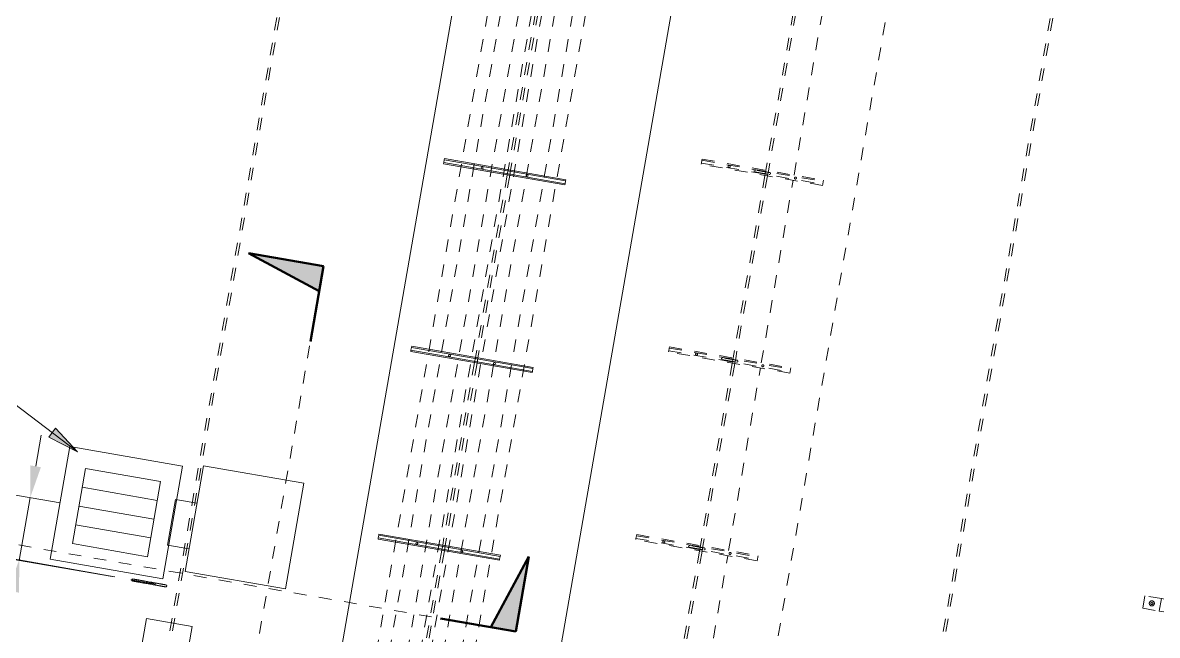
# Model space of a CAD drawing. Header units: metres. Extents: x 2 to 65, y 3 to 557.
# Drawn here: x 27.62 to 36.55, y 520.24 to 525.06 of the extents above; entities that cross this region are included whole.
import ezdxf

# ---------------------------------------------------------------- set-up
doc = ezdxf.new("R2010")
doc.units = ezdxf.units.M
for name, pattern in [('Dash - Tight', [0.0045, 0.003, -0.0015]), ('Dot_Section Line', [0.02, 0, -0.02]), ('JacobsDash', [0.0045, 0.003, -0.0015]), ('JacobsDoubleCenter', [0.0255, 0.015, -0.0015, 0.003, -0.0015, 0.003, -0.0015])]:
    doc.linetypes.add(name, pattern=pattern)
doc.layers.get('Defpoints').update_dxf_attribs({"color": 41})
for name, color, linetype, lineweight in [('A-ANNO-DIMS', 7, 'Continuous', 9), ('A-DETL', 7, 'Continuous', 13), ('A-GENM', 7, 'Continuous', 35), ('G-ANNO-TEXT', 7, 'Continuous', 9), ('S-BEAM', 7, 'Continuous', 50), ('S-BEAM-HDLN', 7, 'JacobsDash', 18)]:
    doc.layers.add(name, color=color, linetype=linetype, lineweight=lineweight)
doc.layers.add('G-ANNO-SYMB', color=7, linetype='Continuous', lineweight=35, true_color=0x0080ff)
doc.styles.add('Arial Narrow_5', font='ARIALN.TTF', dxfattribs={"height": 0.25})
doc.dimstyles.new('Dimension_Standard_O__mm__1', dxfattribs={"dimscale": 0.3048, "dimtxt": 0.255858, "dimasz": 0.82021, "dimexe": 0.787402, "dimexo": 0.492126, "dimgap": 0.492126, "dimtad": 1, "dimdec": 0, "dimlfac": 1000, "dimzin": 0, "dimdsep": 46, "dimtxsty": 'Arial Narrow_5', "dimsah": 1, "dimcen": 0.09, "dimaunit": 1, "dimadec": 4, "dimazin": 0, "dimtfac": 1, "dimtdec": 4, "dimtix": 1, "dimtmove": 0, "dimatfit": 3, "dimfxl": 1, "dimtvp": 1, "dimtfill": 1, "dimtolj": 1, "dimtzin": 0, "dimlwd": 18, "dimlwe": 18, "dimarcsym": 2})
doc.dimstyles.new('Dimension_Standard_O__mm__2', dxfattribs={"dimscale": 0.3048, "dimtxt": 0.255858, "dimasz": 0.82021, "dimexe": 0.787402, "dimexo": 0.492126, "dimgap": 0.492126, "dimtad": 1, "dimdec": 0, "dimlfac": 1000, "dimzin": 0, "dimdsep": 46, "dimtxsty": 'Arial Narrow_5', "dimsah": 1, "dimcen": 0.09, "dimaunit": 1, "dimadec": 4, "dimazin": 0, "dimtfac": 1, "dimtdec": 4, "dimtix": 1, "dimtmove": 2, "dimatfit": 3, "dimfxl": 1, "dimtvp": 1, "dimtfill": 1, "dimtolj": 1, "dimtzin": 0, "dimlwd": 18, "dimlwe": 18, "dimarcsym": 2})

# ---------------------------------------------------------------- blocks, each defined once
blk = doc.blocks.new('T2DPAA-T2D-C3S-SD-M2D-100010_250_dwg-40816791-DRG-2873251 - SERVICE SUPPORT GENERAL ARRANGEMENT PLAN')
at = {"color": 252, "lineweight": 18, "true_color": 0x888888}
for p, q in [((49.7345, -604.5674), (49.6822, -603.9697)), ((49.8839, -604.5544), (49.8316, -603.9566)), ((50.0333, -604.5413), (49.9811, -603.9436))]:
    blk.add_line(p, q, dxfattribs=at)
at = {"color": 252, "lineweight": 18, "true_color": 0x888888, "flags": 128}
for points in [[(50.3453, -604.6646), (50.2668, -603.768), (49.3703, -603.8464), (49.4487, -604.743)], [(50.1828, -604.5282), (50.1305, -603.9305), (49.5328, -603.9828), (49.5851, -604.5805)]]:
    blk.add_lwpolyline(points, close=True, dxfattribs=at)
for points in [[(48.4276, -604.9401), (48.8011, -604.6047), (48.8113, -604.7237), (49.1125, -604.6979), (49.1437, -605.0622), (48.8425, -605.088), (48.8527, -605.2071), (48.4276, -604.9401), (48.2315, -604.9569)], [(50.0923, -604.8497), (50.0779, -604.679), (49.7136, -604.7098), (49.7281, -604.8816)]]:
    blk.add_lwpolyline(points, dxfattribs=at)
blk = doc.blocks.new('T2DPAA-T2D-PWC-SD-M2D-100001_ProposedDrainage_rvt-1-DRG-2873251 - SERVICE SUPPORT GENERAL ARRANGEMENT PLAN')
at = {"color": 252, "lineweight": 18, "true_color": 0x888888, "rotation": 75.11694444444437}
blk.add_blockref('T2DPAA-T2D-C3S-SD-M2D-100010_250_dwg-40816791-DRG-2873251 - SERVICE SUPPORT GENERAL ARRANGEMENT PLAN', (-1731.0833, 628.2185), dxfattribs=at)
blk = doc.blocks.new('T2DPAA-T2D-C3S-TF-XRF-100102_dwg-40805790-DRG-2873251 - SERVICE SUPPORT GENERAL ARRANGEMENT PLAN')
at = {"color": 1, "linetype": 'Dash - Tight', "lineweight": 18, "true_color": 0xff0000}
for p, q in [((22.2354, -678.0923), (64.2276, -674.4183)), ((37.7257, -676.2351), (39.1791, -676.1079)), ((36.2314, -676.3658), (37.6848, -676.2387)), ((34.7371, -676.4966), (36.1905, -676.3694)), ((33.2428, -676.6273), (34.6962, -676.5002))]:
    blk.add_line(p, q, dxfattribs=at)
blk = doc.blocks.new('T2DPAA-T2D-PWC-TF-M2D-100101_TrafficSigDesign_rvt-1-DRG-2873251 - SERVICE SUPPORT GENERAL ARRANGEMENT PLAN')
at = {"color": 1, "linetype": 'Dash - Tight', "lineweight": 18, "true_color": 0xff0000, "rotation": 75.11694444444437}
blk.add_blockref('T2DPAA-T2D-C3S-TF-XRF-100102_dwg-40805790-DRG-2873251 - SERVICE SUPPORT GENERAL ARRANGEMENT PLAN', (-1792.1969, 661.0881), dxfattribs=at)
blk = doc.blocks.new('06_SFR_GCT_Girder_SuperT_BR08Edge_CS - Super T - 1815-6266581-DRG-2873251 - SERVICE SUPPORT GENERAL ARRANGEMENT PLAN')
at = {"layer": 'S-BEAM', "color": 252, "linetype": 'JacobsDash', "lineweight": 9, "true_color": 0x888888}
blk.add_line((-1129.6329, 544.6054), (-1135.8051, 509.1769), dxfattribs=at)
blk = doc.blocks.new('11_GEN_BR08_Utilities_Support - 11_GEN_Type 12x100_Conduits-8989074-DRG-2873251 - SERVICE SUPPORT GENERAL ARRANGEMENT PLAN')
at = {"layer": 'A-GENM', "lineweight": 9}
for p, q in [((-0.485, 0.011), (-0.485, 0.0205)), ((-0.485, 0.0205), (0.485, 0.0205)), ((-0.485, -0.011), (-0.485, 0.011)), ((0.485, 0.011), (-0.485, 0.011)), ((0.485, 0.0205), (0.485, 0.011)), ((0.485, 0.011), (0.485, -0.011)), ((-0.485, -0.0205), (-0.485, -0.011)), ((0.485, -0.011), (-0.485, -0.011)), ((0.485, -0.0205), (-0.485, -0.0205)), ((0.485, -0.011), (0.485, -0.0205))]:
    blk.add_line(p, q, dxfattribs=at)
for centre, start, end in [((-0.18, 0), 90, 270), ((-0.18, 0), 270, 90), ((0.18, 0), 90, 270), ((0.18, 0), 270, 90)]:
    blk.add_arc(centre, 0.008, start, end, dxfattribs=at)
blk = doc.blocks.new('11_GEN_BR08_Type 3 Conduits_Support - 11_GEN_8x80 COMMS-8947994-DRG-2873251 - SERVICE SUPPORT GENERAL ARRANGEMENT PLAN')
at = {"layer": 'A-GENM', "linetype": 'JacobsDash', "lineweight": 9}
for p, q in [((-0.485, 0.011), (-0.485, 0.0205)), ((-0.485, 0.0205), (0.485, 0.0205)), ((-0.485, -0.011), (-0.485, 0.011)), ((0.485, 0.011), (-0.485, 0.011)), ((0.485, 0.0205), (0.485, 0.011)), ((0.485, 0.011), (0.485, -0.011)), ((-0.485, -0.0205), (-0.485, -0.011)), ((0.485, -0.011), (-0.485, -0.011)), ((0.485, -0.0205), (-0.485, -0.0205)), ((0.485, -0.011), (0.485, -0.0205))]:
    blk.add_line(p, q, dxfattribs=at)
at = {"layer": 'A-GENM', "linetype": 'JacobsDash', "lineweight": 9, "flags": 128}
for points in [[(0.058, 0.008), (0.058, 0.008), (0.0578, 0.008), (0.0576, 0.008), (0.0573, 0.008), (0.0568, 0.008), (0.0563, 0.008), (0.0557, 0.008), (0.0551, 0.008), (0.0543, 0.008), (0.0534, 0.008), (0.0525, 0.008), (0.0514, 0.008), (0.0503, 0.008), (0.0491, 0.008), (0.0479, 0.008), (0.0465, 0.008), (0.0451, 0.008), (0.0436, 0.008), (0.042, 0.008), (0.0404, 0.008), (0.0387, 0.008), (0.037, 0.008), (0.0351, 0.008), (0.0333, 0.008), (0.0313, 0.008), (0.0294, 0.008), (0.0273, 0.008), (0.0253, 0.008), (0.0232, 0.008), (0.021, 0.008), (0.0188, 0.008), (0.0166, 0.008), (0.0144, 0.008), (0.0121, 0.008), (0.0099, 0.008), (0.0076, 0.008), (0.0053, 0.008), (0.0029, 0.008), (0.0006, 0.008), (-0.0017, 0.008), (-0.004, 0.008), (-0.0063, 0.008), (-0.0086, 0.008), (-0.0109, 0.008), (-0.0132, 0.008), (-0.0154, 0.008), (-0.0176, 0.008), (-0.0198, 0.008), (-0.022, 0.008), (-0.0241, 0.008), (-0.0262, 0.008), (-0.0283, 0.008), (-0.0303, 0.008), (-0.0322, 0.008), (-0.0341, 0.008), (-0.036, 0.008), (-0.0378, 0.008), (-0.0395, 0.008), (-0.0412, 0.008), (-0.0428, 0.008), (-0.0443, 0.008), (-0.0458, 0.008), (-0.0472, 0.008), (-0.0485, 0.008), (-0.0497, 0.008), (-0.0509, 0.008), (-0.0519, 0.008), (-0.0529, 0.008), (-0.0538, 0.008), (-0.0546, 0.008), (-0.0554, 0.008), (-0.056, 0.008), (-0.0566, 0.008), (-0.057, 0.008), (-0.0574, 0.008), (-0.0577, 0.008), (-0.0579, 0.008), (-0.058, 0.008), (-0.058, 0.008)], [(-0.058, -0.008), (-0.058, -0.008), (-0.0578, -0.008), (-0.0576, -0.008), (-0.0573, -0.008), (-0.0568, -0.008), (-0.0563, -0.008), (-0.0557, -0.008), (-0.0551, -0.008), (-0.0543, -0.008), (-0.0534, -0.008), (-0.0525, -0.008), (-0.0514, -0.008), (-0.0503, -0.008), (-0.0491, -0.008), (-0.0479, -0.008), (-0.0465, -0.008), (-0.0451, -0.008), (-0.0436, -0.008), (-0.042, -0.008), (-0.0404, -0.008), (-0.0387, -0.008), (-0.037, -0.008), (-0.0351, -0.008), (-0.0333, -0.008), (-0.0313, -0.008), (-0.0294, -0.008), (-0.0273, -0.008), (-0.0253, -0.008), (-0.0232, -0.008), (-0.021, -0.008), (-0.0188, -0.008), (-0.0166, -0.008), (-0.0144, -0.008), (-0.0121, -0.008), (-0.0099, -0.008), (-0.0076, -0.008), (-0.0053, -0.008), (-0.0029, -0.008), (-0.0006, -0.008), (0.0017, -0.008), (0.004, -0.008), (0.0063, -0.008), (0.0086, -0.008), (0.0109, -0.008), (0.0132, -0.008), (0.0154, -0.008), (0.0176, -0.008), (0.0198, -0.008), (0.022, -0.008), (0.0241, -0.008), (0.0262, -0.008), (0.0283, -0.008), (0.0303, -0.008), (0.0322, -0.008), (0.0341, -0.008), (0.036, -0.008), (0.0378, -0.008), (0.0395, -0.008), (0.0412, -0.008), (0.0428, -0.008), (0.0443, -0.008), (0.0458, -0.008), (0.0472, -0.008), (0.0485, -0.008), (0.0497, -0.008), (0.0509, -0.008), (0.0519, -0.008), (0.0529, -0.008), (0.0538, -0.008), (0.0546, -0.008), (0.0554, -0.008), (0.056, -0.008), (0.0566, -0.008), (0.057, -0.008), (0.0574, -0.008), (0.0577, -0.008), (0.0579, -0.008), (0.058, -0.008), (0.058, -0.008)]]:
    blk.add_lwpolyline(points, dxfattribs=at)
at = {"layer": 'A-GENM', "linetype": 'JacobsDash', "lineweight": 9}
for centre, start, end in [((-0.265, 0), 90, 270), ((-0.265, 0), 270, 90), ((-0.058, 0), 150, 180), ((-0.058, 0), 77.05931, 120), ((0.058, 0), 60, 117.72418), ((0.058, 0), 0, 30), ((0.058, 0), 330, 360), ((0.265, 0), 90, 270), ((0.265, 0), 270, 90), ((-0.058, 0), 180, 210), ((-0.058, 0), 240, 282.94069), ((0.058, 0), 242.27582, 300)]:
    blk.add_arc(centre, 0.008, start, end, dxfattribs=at)
blk = doc.blocks.new('11_GEN_559od Pipe_Support - 11_GEN_610 drain pipe COMMS-9352295-DRG-2873251 - SERVICE SUPPORT GENERAL ARRANGEMENT PLAN')
at = {"layer": 'A-GENM', "linetype": 'JacobsDash', "lineweight": 9}
for p, q in [((-0.459, -0.0518), (-0.459, 0.0482)), ((-0.3271, 0.0482), (-0.459, 0.0482)), ((-0.3271, 0.0482), (0.3271, 0.0482)), ((-0.3271, 0.0482), (-0.3271, -0.0518)), ((0.3271, -0.0518), (0.3271, 0.0482)), ((0.459, 0.0482), (0.3271, 0.0482)), ((0.459, 0.0482), (0.459, -0.0518)), ((-0.459, -0.0518), (-0.3271, -0.0518)), ((0.3271, -0.0518), (-0.3271, -0.0518)), ((0.3271, -0.0518), (0.459, -0.0518))]:
    blk.add_line(p, q, dxfattribs=at)
for centre, radius, start, end in [((-0.3985, -0.0018), 0.02, 90, 270), ((-0.395, 0), 0.008, 90, 270), ((-0.3985, -0.0018), 0.02, 270, 90), ((-0.395, 0), 0.008, 270, 90), ((0.3955, -0.0018), 0.02, 90, 270), ((0.395, 0), 0.008, 90, 270), ((0.395, 0), 0.008, 270, 90), ((0.3955, -0.0018), 0.02, 270, 90)]:
    blk.add_arc(centre, radius, start, end, dxfattribs=at)
blk = doc.blocks.new('11_GEN_BR08_Hanger for drainage_Support - 11_GEN_drainage support-9375457-DRG-2873251 - SERVICE SUPPORT GENERAL ARRANGEMENT PLAN')
at = {"layer": 'A-GENM', "linetype": 'JacobsDash', "lineweight": 9}
for p, q in [((-0.0243, 0.0079), (-0.0243, -0.0083)), ((-0.0147, 0.0079), (-0.0243, 0.0079)), ((-0.0147, 0.0079), (-0.0009, 0.0079)), ((-0.0086, -0.0074), (-0.0086, 0.0069)), ((-0.0086, 0.0069), (-0.004, 0.0069)), ((0.0009, 0.0079), (0.0194, 0.0079)), ((0.004, 0.0069), (0.0087, 0.0069)), ((0.0087, 0.0069), (0.0087, -0.0074)), ((0.0194, 0.0079), (0.0194, -0.0083)), ((-0.0243, -0.0083), (-0.0147, -0.0083)), ((0.0194, -0.0083), (-0.0147, -0.0083)), ((-0.003, -0.0074), (-0.0086, -0.0074)), ((-0.0025, -0.0074), (-0.0027, -0.0074)), ((0.0027, -0.0074), (0.0025, -0.0074)), ((0.0087, -0.0074), (0.003, -0.0074))]:
    blk.add_line(p, q, dxfattribs=at)
at = {"layer": 'A-GENM', "linetype": 'JacobsDash', "lineweight": 9, "flags": 128}
for points in [[(-0.1472, -0.0048), (-0.1472, -0.0044), (-0.1472, -0.0041), (-0.1472, -0.0038), (-0.1471, -0.0035), (-0.1471, -0.0032), (-0.147, -0.0028), (-0.1469, -0.0025), (-0.1469, -0.0022), (-0.1468, -0.0019), (-0.1467, -0.0016), (-0.1465, -0.0013), (-0.1464, -0.001), (-0.1463, -0.0007), (-0.1461, -0.0005), (-0.1459, -0.0002), (-0.1458, 0.0001), (-0.1456, 0.0003), (-0.1454, 0.0006), (-0.1452, 0.0008), (-0.1449, 0.0011), (-0.1447, 0.0013), (-0.1445, 0.0015), (-0.1442, 0.0017), (-0.144, 0.0019), (-0.1437, 0.0021), (-0.1435, 0.0023), (-0.1432, 0.0024), (-0.1429, 0.0026), (-0.1426, 0.0027), (-0.1423, 0.0029), (-0.142, 0.003), (-0.1417, 0.0031), (-0.1414, 0.0032), (-0.1411, 0.0033), (-0.1408, 0.0033), (-0.1405, 0.0034), (-0.1402, 0.0034), (-0.1399, 0.0035), (-0.1395, 0.0035), (-0.1394, 0.0035)], [(-0.1394, 0.0035), (-0.1393, 0.0035), (-0.139, 0.0035), (-0.1385, 0.0035), (-0.1378, 0.0036), (-0.1368, 0.0036), (-0.1357, 0.0036), (-0.1343, 0.0037), (-0.1328, 0.0037), (-0.131, 0.0038), (-0.129, 0.0038), (-0.1269, 0.0039), (-0.1246, 0.004), (-0.122, 0.0041), (-0.1193, 0.0041), (-0.1164, 0.0042), (-0.1134, 0.0043), (-0.1101, 0.0044), (-0.1067, 0.0046), (-0.1032, 0.0047), (-0.0995, 0.0048), (-0.0956, 0.0049), (-0.0916, 0.005), (-0.0875, 0.0052), (-0.0832, 0.0053), (-0.0789, 0.0055), (-0.0744, 0.0056), (-0.0698, 0.0057), (-0.0651, 0.0059), (-0.0603, 0.0061), (-0.0554, 0.0062), (-0.0504, 0.0064), (-0.0454, 0.0065), (-0.0403, 0.0067), (-0.0352, 0.0069), (-0.03, 0.007), (-0.0248, 0.0072)], [(-0.024, 0.0072), (-0.0279, 0.0071), (-0.033, 0.0069), (-0.0382, 0.0068), (-0.0433, 0.0066), (-0.0483, 0.0064), (-0.0533, 0.0063), (-0.0582, 0.0061), (-0.0631, 0.006), (-0.0678, 0.0058), (-0.0724, 0.0057), (-0.077, 0.0055), (-0.0814, 0.0054), (-0.0857, 0.0052), (-0.0899, 0.0051), (-0.094, 0.005), (-0.0979, 0.0048), (-0.1016, 0.0047), (-0.1053, 0.0046), (-0.1087, 0.0045), (-0.112, 0.0044), (-0.1152, 0.0043), (-0.1181, 0.0042), (-0.1209, 0.0041), (-0.1235, 0.004), (-0.1259, 0.0039), (-0.1282, 0.0039), (-0.1302, 0.0038), (-0.132, 0.0037), (-0.1337, 0.0037), (-0.1351, 0.0036), (-0.1364, 0.0036), (-0.1374, 0.0036), (-0.1382, 0.0035), (-0.1388, 0.0035), (-0.1392, 0.0035), (-0.1394, 0.0035), (-0.1394, 0.0035)], [(0.1242, 0.012), (0.1241, 0.012), (0.1238, 0.012), (0.1232, 0.012), (0.1225, 0.012), (0.1216, 0.0119), (0.1204, 0.0119), (0.119, 0.0118), (0.1175, 0.0118), (0.1157, 0.0117), (0.1138, 0.0117), (0.1116, 0.0116), (0.1093, 0.0115), (0.1068, 0.0115), (0.104, 0.0114), (0.1012, 0.0113), (0.0981, 0.0112), (0.0949, 0.0111), (0.0915, 0.011), (0.0879, 0.0108), (0.0842, 0.0107), (0.0803, 0.0106), (0.0763, 0.0105), (0.0722, 0.0103), (0.068, 0.0102), (0.0636, 0.0101), (0.0591, 0.0099), (0.0545, 0.0098), (0.0498, 0.0096), (0.045, 0.0095), (0.0401, 0.0093), (0.0352, 0.0091), (0.0302, 0.009), (0.0251, 0.0088), (0.0199, 0.0086), (0.0148, 0.0085), (0.0096, 0.0083), (0.0077, 0.0083)], [(0.0077, 0.0083), (0.0126, 0.0084), (0.0178, 0.0086), (0.0229, 0.0087), (0.028, 0.0089), (0.0331, 0.0091), (0.0381, 0.0092), (0.043, 0.0094), (0.0478, 0.0095), (0.0525, 0.0097), (0.0572, 0.0099), (0.0617, 0.01), (0.0661, 0.0101), (0.0704, 0.0103), (0.0746, 0.0104), (0.0787, 0.0105), (0.0826, 0.0107), (0.0864, 0.0108), (0.09, 0.0109), (0.0935, 0.011), (0.0968, 0.0111), (0.0999, 0.0112), (0.1029, 0.0113), (0.1056, 0.0114), (0.1082, 0.0115), (0.1107, 0.0116), (0.1129, 0.0117), (0.1149, 0.0117), (0.1168, 0.0118), (0.1184, 0.0118), (0.1199, 0.0119), (0.1211, 0.0119), (0.1221, 0.0119), (0.1229, 0.012), (0.1236, 0.012), (0.124, 0.012), (0.1242, 0.012), (0.1242, 0.012)], [(0.1242, 0.012), (0.1245, 0.012), (0.1248, 0.012), (0.1251, 0.012), (0.1255, 0.012), (0.1258, 0.0119), (0.1261, 0.0118), (0.1264, 0.0118), (0.1267, 0.0117), (0.127, 0.0116), (0.1273, 0.0115), (0.1276, 0.0114), (0.1279, 0.0112), (0.1282, 0.0111), (0.1285, 0.0109), (0.1287, 0.0108), (0.129, 0.0106), (0.1293, 0.0104), (0.1295, 0.0102), (0.1298, 0.01), (0.13, 0.0098), (0.1302, 0.0095), (0.1304, 0.0093), (0.1306, 0.0091), (0.1308, 0.0088), (0.131, 0.0086), (0.1312, 0.0083), (0.1314, 0.008), (0.1315, 0.0077), (0.1317, 0.0074), (0.1318, 0.0072), (0.1319, 0.0069), (0.132, 0.0066), (0.1321, 0.0063), (0.1322, 0.0059), (0.1323, 0.0056), (0.1323, 0.0053), (0.1324, 0.005), (0.1324, 0.0047), (0.1324, 0.0044), (0.1324, 0.0043)], [(0.1324, 0.0043), (0.1324, 0.004), (0.1324, 0.0036), (0.1324, 0.0033), (0.1324, 0.003), (0.1323, 0.0027), (0.1323, 0.0024), (0.1322, 0.0021), (0.1321, 0.0017), (0.132, 0.0014), (0.1319, 0.0011), (0.1318, 0.0008), (0.1316, 0.0006), (0.1315, 0.0003), (0.1313, 0), (0.1312, -0.0003), (0.131, -0.0005), (0.1308, -0.0008), (0.1306, -0.0011), (0.1304, -0.0013), (0.1302, -0.0015), (0.13, -0.0018), (0.1297, -0.002), (0.1295, -0.0022), (0.1292, -0.0024), (0.129, -0.0026), (0.1287, -0.0027), (0.1284, -0.0029), (0.1282, -0.0031), (0.1279, -0.0032), (0.1276, -0.0033), (0.1273, -0.0035), (0.127, -0.0036), (0.1267, -0.0037), (0.1264, -0.0037), (0.126, -0.0038), (0.1257, -0.0039), (0.1254, -0.0039), (0.1251, -0.004), (0.1248, -0.004), (0.1247, -0.004)], [(-0.1389, -0.0125), (-0.1393, -0.0125), (-0.1396, -0.0125), (-0.1399, -0.0125), (-0.1402, -0.0124), (-0.1405, -0.0124), (-0.1408, -0.0123), (-0.1412, -0.0123), (-0.1415, -0.0122), (-0.1418, -0.0121), (-0.1421, -0.012), (-0.1424, -0.0118), (-0.1427, -0.0117), (-0.1429, -0.0116), (-0.1432, -0.0114), (-0.1435, -0.0112), (-0.1438, -0.0111), (-0.144, -0.0109), (-0.1443, -0.0107), (-0.1445, -0.0105), (-0.1447, -0.0103), (-0.145, -0.01), (-0.1452, -0.0098), (-0.1454, -0.0095), (-0.1456, -0.0093), (-0.1458, -0.009), (-0.146, -0.0088), (-0.1461, -0.0085), (-0.1463, -0.0082), (-0.1464, -0.0079), (-0.1466, -0.0076), (-0.1467, -0.0073), (-0.1468, -0.007), (-0.1469, -0.0067), (-0.147, -0.0064), (-0.147, -0.0061), (-0.1471, -0.0058), (-0.1471, -0.0055), (-0.1472, -0.0052), (-0.1472, -0.0048), (-0.1472, -0.0048)], [(-0.1389, -0.0125), (-0.1388, -0.0125), (-0.1385, -0.0125), (-0.138, -0.0125), (-0.1372, -0.0124), (-0.1363, -0.0124), (-0.1352, -0.0124), (-0.1338, -0.0123), (-0.1322, -0.0123), (-0.1305, -0.0122), (-0.1285, -0.0122), (-0.1264, -0.0121), (-0.124, -0.012), (-0.1215, -0.0119), (-0.1188, -0.0118), (-0.1159, -0.0117), (-0.1128, -0.0116), (-0.1096, -0.0115), (-0.1062, -0.0114), (-0.1027, -0.0113), (-0.099, -0.0112), (-0.0951, -0.0111), (-0.0911, -0.0109), (-0.087, -0.0108), (-0.0827, -0.0107), (-0.0783, -0.0105), (-0.0738, -0.0104), (-0.0692, -0.0102), (-0.0645, -0.0101), (-0.0598, -0.0099), (-0.0549, -0.0098), (-0.0499, -0.0096), (-0.0449, -0.0095), (-0.0398, -0.0093), (-0.0347, -0.0091), (-0.0295, -0.009), (-0.0243, -0.0088), (-0.0231, -0.0087)], [(-0.0231, -0.0087), (-0.0273, -0.0089), (-0.0325, -0.0091), (-0.0377, -0.0092), (-0.0428, -0.0094), (-0.0478, -0.0095), (-0.0528, -0.0097), (-0.0577, -0.0099), (-0.0625, -0.01), (-0.0673, -0.0102), (-0.0719, -0.0103), (-0.0765, -0.0105), (-0.0809, -0.0106), (-0.0852, -0.0108), (-0.0894, -0.0109), (-0.0934, -0.011), (-0.0974, -0.0111), (-0.1011, -0.0113), (-0.1047, -0.0114), (-0.1082, -0.0115), (-0.1115, -0.0116), (-0.1146, -0.0117), (-0.1176, -0.0118), (-0.1204, -0.0119), (-0.123, -0.012), (-0.1254, -0.0121), (-0.1276, -0.0121), (-0.1297, -0.0122), (-0.1315, -0.0123), (-0.1332, -0.0123), (-0.1346, -0.0124), (-0.1358, -0.0124), (-0.1369, -0.0124), (-0.1377, -0.0125), (-0.1383, -0.0125), (-0.1387, -0.0125), (-0.1389, -0.0125), (-0.1389, -0.0125)], [(0.0194, -0.0074), (0.0234, -0.0072), (0.0285, -0.0071), (0.0336, -0.0069), (0.0386, -0.0068), (0.0435, -0.0066), (0.0483, -0.0064), (0.053, -0.0063), (0.0577, -0.0061), (0.0622, -0.006), (0.0667, -0.0059), (0.071, -0.0057), (0.0751, -0.0056), (0.0792, -0.0054), (0.0831, -0.0053), (0.0869, -0.0052), (0.0905, -0.0051), (0.094, -0.005), (0.0973, -0.0049), (0.1004, -0.0048), (0.1034, -0.0047), (0.1062, -0.0046), (0.1088, -0.0045), (0.1112, -0.0044), (0.1134, -0.0043), (0.1154, -0.0043), (0.1173, -0.0042), (0.1189, -0.0042), (0.1204, -0.0041), (0.1216, -0.0041), (0.1226, -0.004), (0.1235, -0.004), (0.1241, -0.004), (0.1245, -0.004), (0.1247, -0.004), (0.1247, -0.004)], [(0.1247, -0.004), (0.1246, -0.004), (0.1243, -0.004), (0.1237, -0.004), (0.123, -0.004), (0.1221, -0.0041), (0.1209, -0.0041), (0.1196, -0.0041), (0.118, -0.0042), (0.1162, -0.0042), (0.1143, -0.0043), (0.1121, -0.0044), (0.1098, -0.0045), (0.1073, -0.0045), (0.1046, -0.0046), (0.1017, -0.0047), (0.0986, -0.0048), (0.0954, -0.0049), (0.092, -0.005), (0.0884, -0.0051), (0.0847, -0.0053), (0.0809, -0.0054), (0.0769, -0.0055), (0.0727, -0.0057), (0.0685, -0.0058), (0.0641, -0.0059), (0.0596, -0.0061), (0.055, -0.0062), (0.0503, -0.0064), (0.0455, -0.0065), (0.0406, -0.0067), (0.0357, -0.0069), (0.0307, -0.007), (0.0256, -0.0072), (0.0205, -0.0073)]]:
    blk.add_lwpolyline(points, dxfattribs=at)
at = {"layer": 'A-GENM', "linetype": 'JacobsDash', "lineweight": 9}
for centre, start, end in [((-0.0224, -0.0007), 106.85014, 181.85014), ((-0.0224, -0.0007), 141.98061, 143.1352), ((0, 0), 90, 270), ((0, 0), 270, 90), ((0.0076, 0.0002), 76.85014, 103.28607), ((-0.0224, -0.0007), 181.85014, 286.85014), ((-0.0224, -0.0007), 203.01521, 205.76499), ((-0.0224, -0.0007), 215.67932, 216.18469), ((0.0076, 0.0002), 241.85014, 252.79525)]:
    blk.add_arc(centre, 0.008, start, end, dxfattribs=at)
for points, knots in [([(-0.0304, -0.0003), (-0.0303, 0.0001), (-0.0303, 0.0006), (-0.0301, 0.0012), (-0.03, 0.0016), (-0.03, 0.0016)], [-0.97582168, -0.97582168, -0.97582168, -0.97582168, -0.94444444, -0.91666667, -0.9103535, -0.9103535, -0.9103535, -0.9103535]), ([(-0.0273, 0.0056), (-0.0271, 0.0057), (-0.0268, 0.0059), (-0.0266, 0.0061), (-0.0265, 0.0061)], [-0.72222222, -0.72222222, -0.72222222, -0.72222222, -0.69444444, -0.68448556, -0.68448556, -0.68448556, -0.68448556]), ([(-0.0285, -0.0058), (-0.0286, -0.0057), (-0.0288, -0.0055), (-0.0289, -0.0053), (-0.029, -0.0053)], [-0.18728717, -0.18728717, -0.18728717, -0.18728717, -0.16666667, -0.16024192, -0.16024192, -0.16024192, -0.16024192]), ([(-0.0261, -0.0078), (-0.0261, -0.0078), (-0.0264, -0.0076), (-0.0266, -0.0075), (-0.0268, -0.0074)], [-0.31551816, -0.31551816, -0.31551816, -0.31551816, -0.30555556, -0.27777778, -0.27777778, -0.27777778, -0.27777778]), ([(-0.0243, -0.0085), (-0.0244, -0.0085), (-0.0245, -0.0084), (-0.0246, -0.0084), (-0.0246, -0.0084)], [-0.39530861, -0.39530861, -0.39530861, -0.39530861, -0.38888889, -0.38232105, -0.38232105, -0.38232105, -0.38232105])]:
    blk.add_open_spline(points, degree=3, knots=knots, dxfattribs=at)
for points in [[(-0.0251, 0.0068), (-0.0251, 0.0068), (-0.025, 0.0068), (-0.025, 0.0068)], [(0.0061, 0.0081), (0.0062, 0.0081), (0.0063, 0.0081), (0.0064, 0.0081)], [(-0.0208, -0.0086), (-0.0209, -0.0086), (-0.021, -0.0086), (-0.0211, -0.0086)]]:
    blk.add_open_spline(points, degree=3, dxfattribs=at)
blk = doc.blocks.new('06_SFR_GCT_Girder_SuperT_BR08Edge_CS - Super T - 1815-6268857-DRG-2873251 - SERVICE SUPPORT GENERAL ARRANGEMENT PLAN')
at = {"layer": 'S-BEAM', "color": 252, "linetype": 'JacobsDash', "lineweight": 9, "true_color": 0x888888}
blk.add_line((-1123.5227, 544.6001), (-1129.6949, 509.1718), dxfattribs=at)
blk = doc.blocks.new('06_SFR_GCT_Girder_SuperT_BR08Edge_CS - Super T - 1815-6267993-DRG-2873251 - SERVICE SUPPORT GENERAL ARRANGEMENT PLAN')
at = {"layer": 'S-BEAM', "color": 252, "linetype": 'JacobsDash', "lineweight": 9, "true_color": 0x888888}
for p, q in [((-1123.5435, 544.5998), (-1129.7157, 509.1715)), ((-1128.9097, 525.3318), (-1129.1601, 523.8944)), ((-1129.1672, 523.854), (-1129.4176, 522.4167)), ((-1129.4246, 522.3763), (-1129.675, 520.9389)), ((-1129.6821, 520.8985), (-1129.9325, 519.4612))]:
    blk.add_line(p, q, dxfattribs=at)
at = {"layer": 'S-BEAM-HDLN', "color": 252, "lineweight": 9, "true_color": 0x888888}
for p, q in [((-1129.1601, 523.8944), (-1129.1672, 523.8541)), ((-1129.4176, 522.4166), (-1129.4246, 522.3763)), ((-1129.675, 520.9389), (-1129.6821, 520.8986))]:
    blk.add_line(p, q, dxfattribs=at)
blk = doc.blocks.new('06_SFR_GCT_Girder_SuperT_BR08Edge_CS - Super T - 1815-6267463-DRG-2873251 - SERVICE SUPPORT GENERAL ARRANGEMENT PLAN')
at = {"layer": 'S-BEAM', "color": 252, "linetype": 'JacobsDash', "lineweight": 9, "true_color": 0x888888}
for p, q in [((-1130.9392, 525.3357), (-1131.1896, 523.8984)), ((-1128.9298, 525.3353), (-1129.1802, 523.8979)), ((-1131.1966, 523.858), (-1131.447, 522.4206)), ((-1129.1873, 523.8575), (-1129.4377, 522.4202)), ((-1131.4541, 522.3803), (-1131.7045, 520.9429)), ((-1129.4447, 522.3798), (-1129.6951, 520.9424)), ((-1131.7115, 520.9025), (-1131.9619, 519.4652)), ((-1129.7022, 520.902), (-1129.9526, 519.4647))]:
    blk.add_line(p, q, dxfattribs=at)
at = {"layer": 'S-BEAM-HDLN', "color": 252, "lineweight": 9, "true_color": 0x888888}
for p, q in [((-1131.1896, 523.8983), (-1131.1966, 523.858)), ((-1129.1802, 523.8979), (-1129.1873, 523.8576)), ((-1131.447, 522.4206), (-1131.454, 522.3803)), ((-1129.4377, 522.4201), (-1129.4447, 522.3798)), ((-1131.7045, 520.9429), (-1131.7115, 520.9026)), ((-1129.6951, 520.9424), (-1129.7022, 520.9021))]:
    blk.add_line(p, q, dxfattribs=at)
blk = doc.blocks.new('06_SFR_GCT_Girder_SuperT_BR08Edge_CS - Super T - 1815-6267083-DRG-2873251 - SERVICE SUPPORT GENERAL ARRANGEMENT PLAN')
at = {"layer": 'S-BEAM', "color": 252, "linetype": 'JacobsDash', "lineweight": 9, "true_color": 0x888888}
for p, q in [((-1129.6121, 544.6059), (-1135.7843, 509.1776)), ((-1130.9593, 525.3392), (-1131.2097, 523.9019)), ((-1131.2167, 523.8615), (-1131.4671, 522.4241)), ((-1131.4741, 522.3838), (-1131.7246, 520.9464)), ((-1131.7316, 520.906), (-1131.982, 519.4687))]:
    blk.add_line(p, q, dxfattribs=at)
at = {"layer": 'S-BEAM-HDLN', "color": 252, "lineweight": 9, "true_color": 0x888888}
for p, q in [((-1131.2097, 523.9018), (-1131.2167, 523.8615)), ((-1131.4671, 522.4241), (-1131.4741, 522.3838)), ((-1131.7246, 520.9464), (-1131.7316, 520.9061))]:
    blk.add_line(p, q, dxfattribs=at)
blk = doc.blocks.new('Section - sectionTail-4870194-DRG-2873251 - SERVICE SUPPORT GENERAL ARRANGEMENT PLAN')
at = {"layer": 'G-ANNO-SYMB', "lineweight": 9}
blk.add_hatch(color=7, dxfattribs=at).paths.add_polyline_path([(-0.006, 0.006), (-0.004, 0), (-0.006, 0)])
at = {"layer": 'G-ANNO-SYMB', "color": 7, "lineweight": 50}
for p, q in [((-0.006, 0.006), (-0.006, 0)), ((-0.004, 0), (-0.006, 0.006)), ((-0.006, 0), (-0.004, 0)), ((-0.006, 0), (0, 0))]:
    blk.add_line(p, q, dxfattribs=at)
blk = doc.blocks.new('DIMBLOCK15-DRG-2873251 - SERVICE SUPPORT GENERAL ARRANGEMENT PLAN')
at = {"layer": 'A-ANNO-DIMS', "color": 0, "lineweight": 18, "transparency": 16777216}
for p, q in [((34.147, 543.2985), (33.9251, 543.3372)), ((34.1187, 543.0497), (28.5244, 510.9389)), ((28.4669, 510.6951), (28.2451, 510.7338))]:
    blk.add_line(p, q, dxfattribs=at)
at = {"layer": 'A-ANNO-DIMS', "color": 0, "transparency": 16777216}
for points in [[(34.0776, 543.0568), (34.1597, 543.0425), (34.1616, 543.296)], [(28.4834, 510.946), (28.5655, 510.9317), (28.4815, 510.6926)]]:
    blk.add_solid(points, dxfattribs=at)
at = {"layer": 'Defpoints', "color": 0, "transparency": 16777216}
for p in [(34.2948, 543.2728), (28.4815, 510.6926), (28.6147, 510.6694)]:
    blk.add_point(p, dxfattribs=at)
at = {"layer": 'A-ANNO-DIMS', "color": 0, "lineweight": 18, "transparency": 16777216, "insert": (31.0463, 527.0422), "char_height": 0.25, "width": 2.636553, "attachment_point": 5, "rotation": 80.11728, "style": 'Arial Narrow_5', "bg_fill": 3, "box_fill_scale": 1.1, "bg_fill_color": 256, "bg_fill_true_color": 13158600, "bg_fill_transparency": 0}
blk.add_mtext('\\A1;1500 MAX CTRS', dxfattribs=at)
blk = doc.blocks.new('DIMBLOCK16-DRG-2873251 - SERVICE SUPPORT GENERAL ARRANGEMENT PLAN')
at = {"layer": 'A-ANNO-DIMS', "color": 0, "lineweight": 18, "transparency": 16777216}
for p, q in [((36.1793, 543.3134), (35.6604, 543.4038)), ((35.854, 543.1163), (30.2564, 510.9867)), ((30.4959, 510.6912), (29.9771, 510.7816))]:
    blk.add_line(p, q, dxfattribs=at)
at = {"layer": 'A-ANNO-DIMS', "color": 0, "transparency": 16777216}
for points in [[(35.8129, 543.1234), (35.895, 543.1091), (35.8969, 543.3626)], [(30.2154, 510.9939), (30.2975, 510.9796), (30.2135, 510.7404)]]:
    blk.add_solid(points, dxfattribs=at)
at = {"layer": 'Defpoints', "color": 0, "transparency": 16777216}
for p in [(36.3271, 543.2876), (30.2135, 510.7404), (30.6437, 510.6655)]:
    blk.add_point(p, dxfattribs=at)
at = {"layer": 'A-ANNO-DIMS', "color": 0, "lineweight": 18, "transparency": 16777216, "insert": (32.78, 527.0995), "char_height": 0.25, "width": 2.636553, "attachment_point": 5, "rotation": 80.11728, "style": 'Arial Narrow_5', "bg_fill": 3, "box_fill_scale": 1.1, "bg_fill_color": 256, "bg_fill_true_color": 13158600, "bg_fill_transparency": 0}
blk.add_mtext('\\A1;1500 MAX CTRS', dxfattribs=at)
blk = doc.blocks.new('DIMBLOCK24-DRG-2873251 - SERVICE SUPPORT GENERAL ARRANGEMENT PLAN')
at = {"layer": 'A-ANNO-DIMS', "color": 0, "lineweight": 18, "transparency": 16777216}
for p, q in [((39.0548, 524.9013), (38.4389, 525.0086)), ((36.2373, 510.9731), (38.6325, 524.7211)), ((36.5738, 510.6607), (35.958, 510.768))]:
    blk.add_line(p, q, dxfattribs=at)
at = {"layer": 'A-ANNO-DIMS', "color": 0, "transparency": 16777216}
for points in [[(38.5914, 524.7282), (38.6735, 524.7139), (38.6754, 524.9674)], [(36.1963, 510.9803), (36.2784, 510.966), (36.1944, 510.7268)]]:
    blk.add_solid(points, dxfattribs=at)
at = {"layer": 'Defpoints', "color": 0, "transparency": 16777216}
for p in [(38.6754, 524.9674), (39.2025, 524.8755), (36.7216, 510.635)]:
    blk.add_point(p, dxfattribs=at)
at = {"layer": 'A-ANNO-DIMS', "color": 0, "lineweight": 18, "transparency": 16777216, "insert": (37.1597, 517.895), "char_height": 0.25, "width": 2.636553, "attachment_point": 5, "rotation": 80.11728, "style": 'Arial Narrow_5', "bg_fill": 3, "box_fill_scale": 1.1, "bg_fill_color": 256, "bg_fill_true_color": 13158600, "bg_fill_transparency": 0}
blk.add_mtext('\\A1;1500 MAX CTRS', dxfattribs=at)
blk = doc.blocks.new('DIMBLOCK27-DRG-2873251 - SERVICE SUPPORT GENERAL ARRANGEMENT PLAN')
at = {"layer": 'A-ANNO-DIMS', "color": 0, "lineweight": 18, "transparency": 16777216}
for p, q in [((28.3406, 520.6969), (27.3507, 520.8729)), ((25.8494, 511.0595), (27.5432, 520.5848)), ((26.5593, 510.6794), (25.5693, 510.8554))]:
    blk.add_line(p, q, dxfattribs=at)
at = {"layer": 'A-ANNO-DIMS', "color": 0, "transparency": 16777216}
for points in [[(27.5022, 520.592), (27.5842, 520.5775), (27.587, 520.8309)], [(25.8084, 511.0668), (25.8904, 511.0522), (25.8056, 510.8134)]]:
    blk.add_solid(points, dxfattribs=at)
at = {"layer": 'Defpoints', "color": 0, "transparency": 16777216}
for p in [(27.587, 520.8309), (28.4883, 520.6706), (26.707, 510.6531)]:
    blk.add_point(p, dxfattribs=at)
at = {"layer": 'A-ANNO-DIMS', "color": 0, "lineweight": 18, "transparency": 16777216, "insert": (26.4213, 515.871), "char_height": 0.25, "width": 2.636553, "attachment_point": 5, "rotation": 79.91685, "style": 'Arial Narrow_5', "bg_fill": 3, "box_fill_scale": 1.1, "bg_fill_color": 256, "bg_fill_true_color": 13158600, "bg_fill_transparency": 0}
blk.add_mtext('\\A1;1500 MAX CTRS', dxfattribs=at)
blk = doc.blocks.new('DIMBLOCK28-DRG-2873251 - SERVICE SUPPORT GENERAL ARRANGEMENT PLAN')
at = {"layer": 'A-ANNO-DIMS', "color": 0, "lineweight": 18, "transparency": 16777216}
for p, q in [((27.7174, 521.567), (27.7603, 521.8132)), ((27.9096, 521.2797), (27.438, 521.3619)), ((27.6745, 521.3207), (27.5882, 520.8256)), ((28.3195, 520.6982), (27.3518, 520.8668)), ((27.5453, 520.5793), (27.5024, 520.333))]:
    blk.add_line(p, q, dxfattribs=at)
at = {"layer": 'A-ANNO-DIMS', "color": 0, "transparency": 16777216}
for points in [[(27.6763, 521.5741), (27.7584, 521.5598), (27.6745, 521.3207)], [(27.5043, 520.5865), (27.5864, 520.5722), (27.5882, 520.8256)]]:
    blk.add_solid(points, dxfattribs=at)
at = {"layer": 'Defpoints', "color": 0, "transparency": 16777216}
for p in [(28.0574, 521.2539), (27.5882, 520.8256), (28.4673, 520.6725)]:
    blk.add_point(p, dxfattribs=at)
at = {"layer": 'A-ANNO-DIMS', "color": 0, "lineweight": 18, "transparency": 16777216, "insert": (27.2001, 521.5196), "char_height": 0.25, "width": 0.570197, "attachment_point": 1, "rotation": 80.11706, "line_spacing_factor": 0.974696, "style": 'Arial Narrow_5', "bg_fill": 3, "box_fill_scale": 1.1, "bg_fill_color": 256, "bg_fill_true_color": 13158600, "bg_fill_transparency": 0}
blk.add_mtext('\\A1;500\u200e', dxfattribs=at)
blk = doc.blocks.new('Drafting View - sectionTail-4870194-DRG-2873251 - SERVICE SUPPORT GENERAL ARRANGEMENT PLAN')
at = {"layer": 'G-ANNO-SYMB', "lineweight": 9}
blk.add_hatch(color=7, dxfattribs=at).paths.add_polyline_path([(-0.006, 0.006), (-0.004, 0), (-0.006, 0)])
at = {"layer": 'G-ANNO-SYMB', "color": 7, "lineweight": 50}
for p, q in [((-0.006, 0.006), (-0.006, 0)), ((-0.004, 0), (-0.006, 0.006)), ((-0.006, 0), (-0.004, 0)), ((-0.006, 0), (0, 0))]:
    blk.add_line(p, q, dxfattribs=at)

msp = doc.modelspace()

# ---------------------------------------------------------------- hatches: boundary and pattern name
at = {"layer": 'G-ANNO-TEXT'}
msp.add_hatch(color=256, dxfattribs=at).paths.add_polyline_path([(28.0473, 521.6808), (27.8746, 521.8669), (27.8214, 521.7966)])

# ---------------------------------------------------------------- linework, layer by layer
at = {"layer": 'A-DETL', "color": 16, "linetype": 'JacobsDoubleCenter', "lineweight": 9, "true_color": 0x7f0000}
for p, q in [((35.051, 546.8005), (27.8206, 505.2986)), ((35.1525, 546.8005), (27.9221, 505.2986)), ((35.2946, 546.8005), (28.0643, 505.2986)), ((35.3961, 546.8005), (28.1658, 505.2986)), ((35.4773, 546.8005), (28.247, 505.2986)), ((35.5788, 546.8005), (28.3485, 505.2986)), ((35.7209, 546.8005), (28.4906, 505.2986)), ((35.8224, 546.8005), (28.5921, 505.2986))]:
    msp.add_line(p, q, dxfattribs=at)
at = {"layer": 'A-DETL', "color": 7, "lineweight": 9, "true_color": 0xffffff}
for p, q in [((29.0389, 521.5714), (28.8938, 520.7389)), ((29.8287, 521.4338), (29.0389, 521.5714)), ((29.6836, 520.6013), (29.8287, 521.4338)), ((28.6643, 520.6381), (28.4673, 520.6725)), ((28.8938, 520.7389), (29.6836, 520.6013))]:
    msp.add_line(p, q, dxfattribs=at)
at = {"layer": 'G-ANNO-SYMB', "color": 7, "linetype": 'Dot_Section Line', "lineweight": 9, "true_color": 0xffffff}
msp.add_line((26.4013, 521.1535), (30.9057, 520.3688), dxfattribs=at)
at = {"layer": 'G-ANNO-TEXT'}
for p, q in [((28.0473, 521.6808), (23.1316, 525.4048)), ((27.8746, 521.8669), (27.8214, 521.7966)), ((28.0473, 521.6808), (27.8746, 521.8669)), ((27.8214, 521.7966), (28.0473, 521.6808))]:
    msp.add_line(p, q, dxfattribs=at)

# ---------------------------------------------------------------- block references
at = {"lineweight": 5}
msp.add_blockref('T2DPAA-T2D-PWC-TF-M2D-100101_TrafficSigDesign_rvt-1-DRG-2873251 - SERVICE SUPPORT GENERAL ARRANGEMENT PLAN', (1162.6465, 0), dxfattribs=at)
at = {"color": 252, "lineweight": 5, "true_color": 0x888888}
msp.add_blockref('T2DPAA-T2D-PWC-SD-M2D-100001_ProposedDrainage_rvt-1-DRG-2873251 - SERVICE SUPPORT GENERAL ARRANGEMENT PLAN', (1162.6465, 0), dxfattribs=at)
at = {"layer": 'A-GENM', "lineweight": 9, "rotation": 170.1172754219587}
for p in [(31.4095, 523.8858), (31.1521, 522.4081), (30.8946, 520.9303)]:
    msp.add_blockref('11_GEN_BR08_Utilities_Support - 11_GEN_Type 12x100_Conduits-8989074-DRG-2873251 - SERVICE SUPPORT GENERAL ARRANGEMENT PLAN', p, dxfattribs=at)
at = {"layer": 'A-GENM', "linetype": 'JacobsDash', "lineweight": 9}
for name, p, rotation in [('11_GEN_BR08_Type 3 Conduits_Support - 11_GEN_8x80 COMMS-8947994-DRG-2873251 - SERVICE SUPPORT GENERAL ARRANGEMENT PLAN', (33.4386, 523.8819), 170.1172754219587), ('11_GEN_BR08_Type 3 Conduits_Support - 11_GEN_8x80 COMMS-8947994-DRG-2873251 - SERVICE SUPPORT GENERAL ARRANGEMENT PLAN', (33.1811, 522.4042), 170.1172754219587), ('11_GEN_BR08_Type 3 Conduits_Support - 11_GEN_8x80 COMMS-8947994-DRG-2873251 - SERVICE SUPPORT GENERAL ARRANGEMENT PLAN', (32.9237, 520.9264), 170.1172754219587), ('11_GEN_BR08_Hanger for drainage_Support - 11_GEN_drainage support-9375457-DRG-2873251 - SERVICE SUPPORT GENERAL ARRANGEMENT PLAN', (28.6187, 520.6474), 348.0667065444195), ('11_GEN_559od Pipe_Support - 11_GEN_610 drain pipe COMMS-9352295-DRG-2873251 - SERVICE SUPPORT GENERAL ARRANGEMENT PLAN', (36.8948, 520.4181), 170.1172754219587)]:
    msp.add_blockref(name, p, dxfattribs=dict(at, rotation=rotation))
at = {"layer": 'G-ANNO-SYMB', "color": 7, "lineweight": 50, "extrusion": (0, 0, -1), "xscale": 99.99999999999996, "yscale": 99.99999999999996, "zscale": 99.99999999999996, "rotation": 9.882724576512318}
msp.add_blockref('Section - sectionTail-4870194-DRG-2873251 - SERVICE SUPPORT GENERAL ARRANGEMENT PLAN', (-30.9057, 520.3688), dxfattribs=at)
at = {"layer": 'S-BEAM', "color": 252, "linetype": 'JacobsDash', "lineweight": 9, "true_color": 0x888888}
msp.add_blockref('06_SFR_GCT_Girder_SuperT_BR08Edge_CS - Super T - 1815-6266581-DRG-2873251 - SERVICE SUPPORT GENERAL ARRANGEMENT PLAN', (1162.6465, 0), dxfattribs=at)
at = {"layer": 'S-BEAM-HDLN', "color": 252, "lineweight": 9, "true_color": 0x888888}
for name in ['06_SFR_GCT_Girder_SuperT_BR08Edge_CS - Super T - 1815-6267083-DRG-2873251 - SERVICE SUPPORT GENERAL ARRANGEMENT PLAN', '06_SFR_GCT_Girder_SuperT_BR08Edge_CS - Super T - 1815-6267463-DRG-2873251 - SERVICE SUPPORT GENERAL ARRANGEMENT PLAN', '06_SFR_GCT_Girder_SuperT_BR08Edge_CS - Super T - 1815-6267993-DRG-2873251 - SERVICE SUPPORT GENERAL ARRANGEMENT PLAN', '06_SFR_GCT_Girder_SuperT_BR08Edge_CS - Super T - 1815-6268857-DRG-2873251 - SERVICE SUPPORT GENERAL ARRANGEMENT PLAN']:
    msp.add_blockref(name, (1162.6465, 0), dxfattribs=at)

# ---------------------------------------------------------------- next in the draw order: dimensions: what is measured, and where the dimension line sits
at = {"layer": 'A-ANNO-DIMS', "lineweight": 18}
dim = msp.add_linear_dim(base=(28.4815, 510.6926), p1=(34.2948, 543.2728), p2=(28.6147, 510.6694), angle=80.11728, text='1500 MAX CTRS', dimstyle='Dimension_Standard_O__mm__1', override={"dimpost": '<>', "dimfxl": 33.094464}, dxfattribs=at)
dim.commit()
dim.dimension.update_dxf_attribs({"geometry": 'DIMBLOCK15-DRG-2873251 - SERVICE SUPPORT GENERAL ARRANGEMENT PLAN', "text_midpoint": (31.0463, 527.0422)})

# ---------------------------------------------------------------- next in the draw order: linework, layer by layer
at = {"layer": 'G-ANNO-SYMB', "color": 7, "linetype": 'Dot_Section Line', "lineweight": 9, "true_color": 0xffffff}
msp.add_line((29.2735, 519.0675), (29.8803, 522.5505), dxfattribs=at)

# ---------------------------------------------------------------- next in the draw order: dimensions: what is measured, and where the dimension line sits
at = {"layer": 'A-ANNO-DIMS', "lineweight": 18}
for base, p1, p2, angle, override, picture, middle in [((30.2135, 510.7404), (36.3271, 543.2876), (30.6437, 510.6655), 80.11728, {"dimpost": '<>', "dimfxl": 33.113507}, 'DIMBLOCK16-DRG-2873251 - SERVICE SUPPORT GENERAL ARRANGEMENT PLAN', (32.78, 527.0995)), ((27.587, 520.8309), (26.707, 510.6531), (28.4883, 520.6706), 79.91685, {"dimpost": '<>', "dimfxl": 10.174664}, 'DIMBLOCK27-DRG-2873251 - SERVICE SUPPORT GENERAL ARRANGEMENT PLAN', (26.4213, 515.871))]:
    dim = msp.add_linear_dim(base=base, p1=p1, p2=p2, angle=angle, text='1500 MAX CTRS', dimstyle='Dimension_Standard_O__mm__1', override=override, dxfattribs=at)
    dim.commit()
    dim.dimension.update_dxf_attribs({"geometry": picture, "text_midpoint": middle})

# ---------------------------------------------------------------- next in the draw order: block references
at = {"layer": 'G-ANNO-SYMB', "color": 7, "lineweight": 50, "extrusion": (0, 0, -1), "xscale": 99.99999999999996, "yscale": 99.99999999999996, "zscale": 99.99999999999996, "rotation": 279.8827245765106}
msp.add_blockref('Drafting View - sectionTail-4870194-DRG-2873251 - SERVICE SUPPORT GENERAL ARRANGEMENT PLAN', (-29.8803, 522.5505), dxfattribs=at)

# ---------------------------------------------------------------- next in the draw order: dimensions: what is measured, and where the dimension line sits
at = {"layer": 'A-ANNO-DIMS', "lineweight": 18}
dim = msp.add_linear_dim(base=(38.6754, 524.9674), p1=(36.7216, 510.635), p2=(39.2025, 524.8755), angle=80.11728, text='1500 MAX CTRS', dimstyle='Dimension_Standard_O__mm__1', override={"dimpost": '<>', "dimfxl": 14.455031}, dxfattribs=at)
dim.commit()
dim.dimension.update_dxf_attribs({"geometry": 'DIMBLOCK24-DRG-2873251 - SERVICE SUPPORT GENERAL ARRANGEMENT PLAN', "text_midpoint": (37.1597, 517.895)})
dim = msp.add_linear_dim(base=(27.5882, 520.8256), p1=(28.0574, 521.2539), p2=(28.4673, 520.6725), angle=80.11706, text='500\u200e', dimstyle='Dimension_Standard_O__mm__2', override={"dimpost": '<>', "dimfxl": 0.71139}, dxfattribs=at)
dim.commit()
dim.dimension.update_dxf_attribs({"geometry": 'DIMBLOCK28-DRG-2873251 - SERVICE SUPPORT GENERAL ARRANGEMENT PLAN', "text_midpoint": (27.4132, 521.7719), "dimtype": 160, "text_rotation": 80.11706})

doc.saveas('drawing.dxf')
